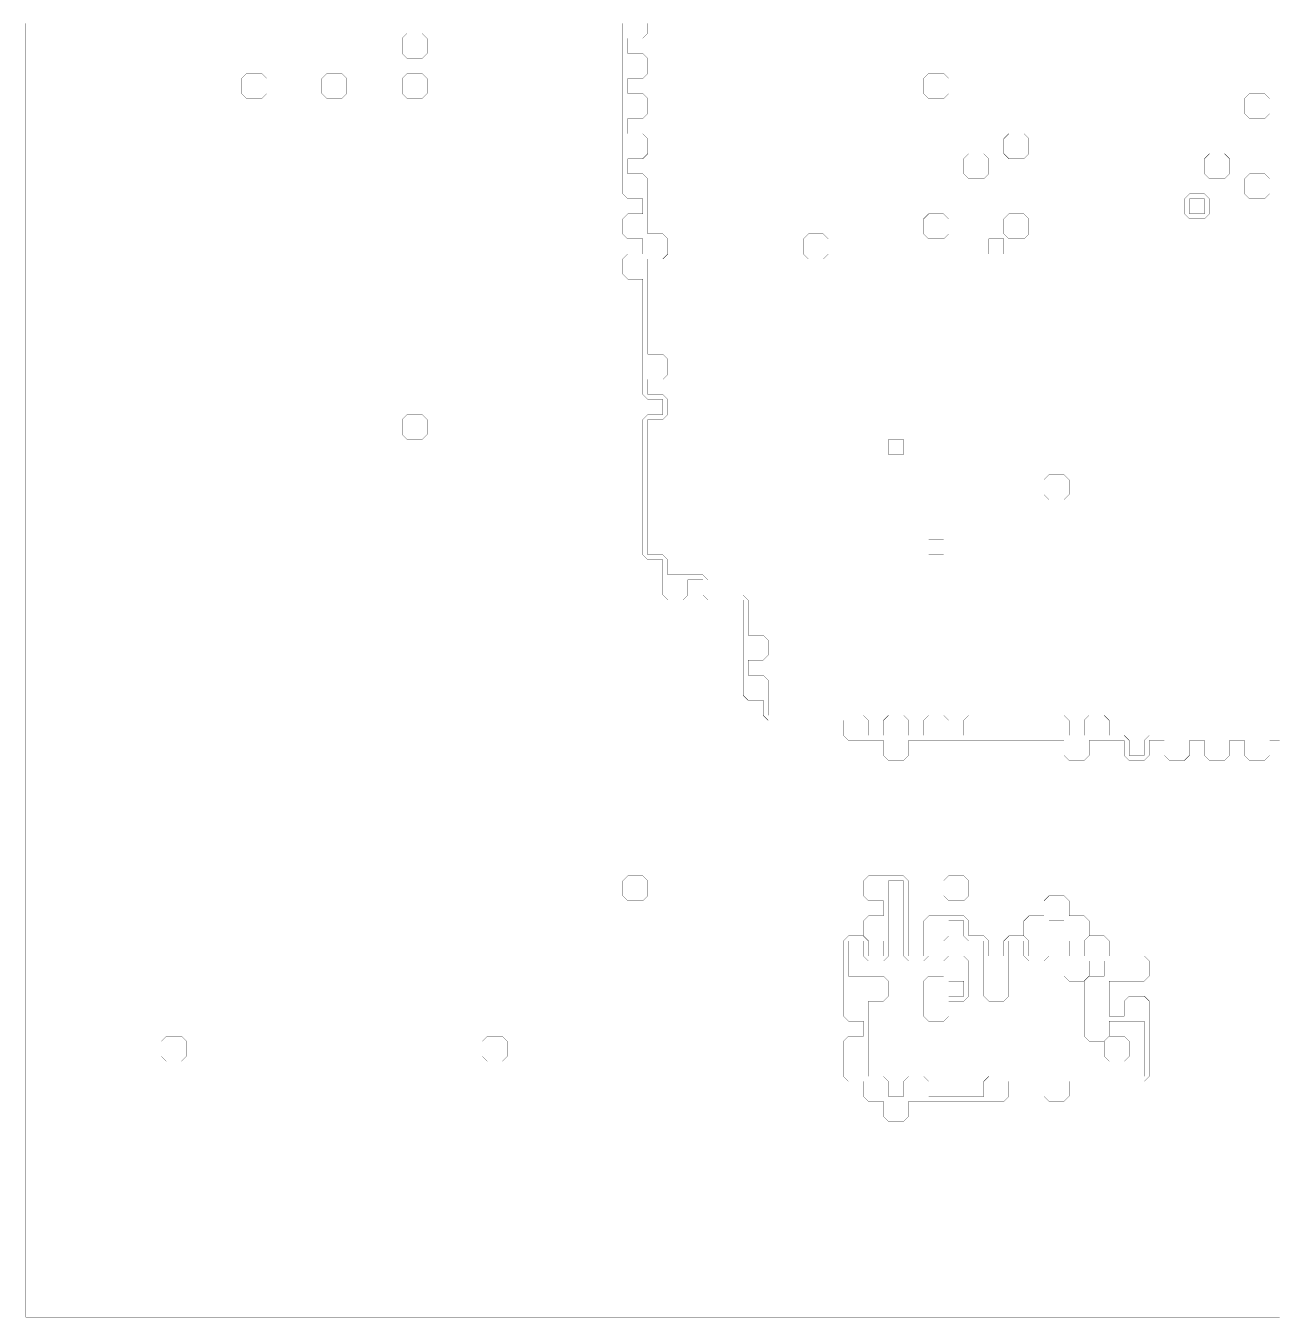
# Model space of a CAD drawing. Header units: metres. Extents: x 0 to 4990, y -4990 to 0.
# Drawn here: x 0 to 2437, y -4990 to -2476 of the extents above; entities that cross this region are included whole.
import ezdxf

# ---------------------------------------------------------------- set-up
doc = ezdxf.new("R2010")
doc.units = ezdxf.units.M
doc.layers.add('conductor', color=1, linetype='Continuous')
doc.layers.add('substrate', color=5, linetype='Continuous')

msp = doc.modelspace()

# ---------------------------------------------------------------- linework, layer by layer
at = {"layer": 'conductor', "const_width": 0.5}
msp.add_lwpolyline([(1210.9375, -2470.703125), (1210.9375, -2480.46875), (1210.9375, -2490.234375), (1201.171875, -2500), (1191.40625, -2500), (1181.640625, -2500), (1171.875, -2500), (1171.875, -2509.765625), (1171.875, -2519.53125), (1171.875, -2529.296875), (1181.640625, -2529.296875), (1191.40625, -2529.296875), (1201.171875, -2529.296875), (1210.9375, -2539.0625), (1210.9375, -2548.828125), (1210.9375, -2558.59375), (1210.9375, -2568.359375), (1201.171875, -2578.125), (1191.40625, -2578.125), (1181.640625, -2578.125), (1171.875, -2578.125), (1171.875, -2587.890625), (1171.875, -2597.65625), (1171.875, -2607.421875), (1181.640625, -2607.421875), (1191.40625, -2607.421875), (1201.171875, -2607.421875), (1210.9375, -2617.1875), (1210.9375, -2626.953125), (1210.9375, -2636.71875), (1210.9375, -2646.484375), (1201.171875, -2656.25), (1191.40625, -2656.25), (1181.640625, -2656.25), (1171.875, -2656.25), (1171.875, -2666.015625), (1171.875, -2675.78125), (1171.875, -2685.546875), (1181.640625, -2685.546875), (1191.40625, -2685.546875), (1201.171875, -2685.546875), (1210.9375, -2695.3125), (1210.9375, -2705.078125), (1210.9375, -2714.84375), (1210.9375, -2724.609375), (1201.171875, -2734.375), (1191.40625, -2734.375), (1181.640625, -2734.375), (1171.875, -2734.375), (1171.875, -2744.140625), (1171.875, -2753.90625), (1171.875, -2763.671875), (1181.640625, -2763.671875), (1191.40625, -2763.671875), (1201.171875, -2763.671875), (1210.9375, -2773.4375), (1210.9375, -2783.203125), (1210.9375, -2792.96875), (1210.9375, -2802.734375), (1210.9375, -2812.5), (1210.9375, -2822.265625), (1210.9375, -2832.03125), (1210.9375, -2841.796875), (1210.9375, -2851.5625), (1210.9375, -2861.328125), (1210.9375, -2871.09375), (1210.9375, -2880.859375), (1220.703125, -2880.859375), (1230.46875, -2880.859375), (1240.234375, -2880.859375), (1250, -2890.625), (1250, -2900.390625), (1250, -2910.15625), (1250, -2919.921875), (1240.234375, -2929.6875), (1230.46875, -2929.6875), (1220.703125, -2929.6875), (1210.9375, -2929.6875), (1210.9375, -2939.453125), (1210.9375, -2949.21875), (1210.9375, -2958.984375), (1210.9375, -2968.75), (1210.9375, -2978.515625), (1210.9375, -2988.28125), (1210.9375, -2998.046875), (1210.9375, -3007.8125), (1210.9375, -3017.578125), (1210.9375, -3027.34375), (1210.9375, -3037.109375), (1210.9375, -3046.875), (1210.9375, -3056.640625), (1210.9375, -3066.40625), (1210.9375, -3076.171875), (1210.9375, -3085.9375), (1210.9375, -3095.703125), (1210.9375, -3105.46875), (1210.9375, -3115.234375), (1220.703125, -3115.234375), (1230.46875, -3115.234375), (1240.234375, -3115.234375), (1250, -3125), (1250, -3134.765625), (1250, -3144.53125), (1250, -3154.296875), (1240.234375, -3164.0625), (1230.46875, -3164.0625), (1220.703125, -3164.0625), (1210.9375, -3164.0625), (1210.9375, -3173.828125), (1210.9375, -3183.59375), (1210.9375, -3193.359375), (1220.703125, -3193.359375), (1230.46875, -3193.359375), (1240.234375, -3193.359375), (1250, -3203.125), (1250, -3212.890625), (1250, -3222.65625), (1250, -3232.421875), (1240.234375, -3242.1875), (1230.46875, -3242.1875), (1220.703125, -3242.1875), (1210.9375, -3242.1875), (1210.9375, -3251.953125), (1210.9375, -3261.71875), (1210.9375, -3271.484375), (1210.9375, -3281.25), (1210.9375, -3291.015625), (1210.9375, -3300.78125), (1210.9375, -3310.546875), (1210.9375, -3320.3125), (1210.9375, -3330.078125), (1210.9375, -3339.84375), (1210.9375, -3349.609375), (1210.9375, -3359.375), (1210.9375, -3369.140625), (1210.9375, -3378.90625), (1210.9375, -3388.671875), (1210.9375, -3398.4375), (1210.9375, -3408.203125), (1210.9375, -3417.96875), (1210.9375, -3427.734375), (1210.9375, -3437.5), (1210.9375, -3447.265625), (1210.9375, -3457.03125), (1210.9375, -3466.796875), (1210.9375, -3476.5625), (1210.9375, -3486.328125), (1210.9375, -3496.09375), (1210.9375, -3505.859375), (1220.703125, -3505.859375), (1230.46875, -3505.859375), (1240.234375, -3505.859375), (1250, -3515.625), (1250, -3525.390625), (1250, -3535.15625), (1250, -3544.921875), (1259.765625, -3544.921875), (1269.53125, -3544.921875), (1279.296875, -3544.921875), (1289.0625, -3544.921875), (1298.828125, -3544.921875), (1308.59375, -3544.921875), (1318.359375, -3544.921875), (1328.125, -3554.6875), (1328.125, -3564.453125), (1328.125, -3574.21875), (1328.125, -3583.984375), (1337.890625, -3583.984375), (1347.65625, -3583.984375), (1357.421875, -3583.984375), (1367.1875, -3583.984375), (1376.953125, -3583.984375), (1386.71875, -3583.984375), (1396.484375, -3583.984375), (1406.25, -3593.75), (1406.25, -3603.515625), (1406.25, -3613.28125), (1406.25, -3623.046875), (1406.25, -3632.8125), (1406.25, -3642.578125), (1406.25, -3652.34375), (1406.25, -3662.109375), (1416.015625, -3662.109375), (1425.78125, -3662.109375), (1435.546875, -3662.109375), (1445.3125, -3671.875), (1445.3125, -3681.640625), (1445.3125, -3691.40625), (1445.3125, -3701.171875), (1435.546875, -3710.9375), (1425.78125, -3710.9375), (1416.015625, -3710.9375), (1406.25, -3710.9375), (1406.25, -3720.703125), (1406.25, -3730.46875), (1406.25, -3740.234375), (1416.015625, -3740.234375), (1425.78125, -3740.234375), (1435.546875, -3740.234375), (1445.3125, -3750), (1445.3125, -3759.765625), (1445.3125, -3769.53125), (1445.3125, -3779.296875), (1445.3125, -3789.0625), (1445.3125, -3798.828125), (1445.3125, -3808.59375), (1445.3125, -3818.359375), (1455.078125, -3818.359375), (1464.84375, -3818.359375), (1474.609375, -3818.359375), (1484.375, -3818.359375), (1494.140625, -3818.359375), (1503.90625, -3818.359375), (1513.671875, -3818.359375), (1523.4375, -3818.359375), (1533.203125, -3818.359375), (1542.96875, -3818.359375), (1552.734375, -3818.359375), (1562.5, -3818.359375), (1572.265625, -3818.359375), (1582.03125, -3818.359375), (1591.796875, -3818.359375), (1601.5625, -3818.359375), (1611.328125, -3818.359375), (1621.09375, -3818.359375), (1630.859375, -3818.359375), (1640.625, -3828.125), (1640.625, -3837.890625), (1640.625, -3847.65625), (1640.625, -3857.421875), (1650.390625, -3857.421875), (1660.15625, -3857.421875), (1669.921875, -3857.421875), (1669.921875, -3847.65625), (1669.921875, -3837.890625), (1669.921875, -3828.125), (1679.6875, -3818.359375), (1689.453125, -3818.359375), (1699.21875, -3818.359375), (1708.984375, -3818.359375), (1718.75, -3828.125), (1718.75, -3837.890625), (1718.75, -3847.65625), (1718.75, -3857.421875), (1728.515625, -3857.421875), (1738.28125, -3857.421875), (1748.046875, -3857.421875), (1748.046875, -3847.65625), (1748.046875, -3837.890625), (1748.046875, -3828.125), (1757.8125, -3818.359375), (1767.578125, -3818.359375), (1777.34375, -3818.359375), (1787.109375, -3818.359375), (1796.875, -3828.125), (1796.875, -3837.890625), (1796.875, -3847.65625), (1796.875, -3857.421875), (1806.640625, -3857.421875), (1816.40625, -3857.421875), (1826.171875, -3857.421875), (1826.171875, -3847.65625), (1826.171875, -3837.890625), (1826.171875, -3828.125), (1835.9375, -3818.359375), (1845.703125, -3818.359375), (1855.46875, -3818.359375), (1865.234375, -3818.359375), (1875, -3818.359375), (1884.765625, -3818.359375), (1894.53125, -3818.359375), (1904.296875, -3818.359375), (1914.0625, -3818.359375), (1923.828125, -3818.359375), (1933.59375, -3818.359375), (1943.359375, -3818.359375), (1953.125, -3818.359375), (1962.890625, -3818.359375), (1972.65625, -3818.359375), (1982.421875, -3818.359375), (1992.1875, -3818.359375), (2001.953125, -3818.359375), (2011.71875, -3818.359375), (2021.484375, -3818.359375), (2031.25, -3828.125), (2031.25, -3837.890625), (2031.25, -3847.65625), (2031.25, -3857.421875), (2041.015625, -3857.421875), (2050.78125, -3857.421875), (2060.546875, -3857.421875), (2060.546875, -3847.65625), (2060.546875, -3837.890625), (2060.546875, -3828.125), (2070.3125, -3818.359375), (2080.078125, -3818.359375), (2089.84375, -3818.359375), (2099.609375, -3818.359375), (2109.375, -3828.125), (2109.375, -3837.890625), (2109.375, -3847.65625), (2109.375, -3857.421875), (2119.140625, -3857.421875), (2128.90625, -3857.421875), (2138.671875, -3857.421875), (2148.4375, -3867.1875), (2148.4375, -3876.953125), (2148.4375, -3886.71875), (2148.4375, -3896.484375), (2158.203125, -3896.484375), (2167.96875, -3896.484375), (2177.734375, -3896.484375), (2177.734375, -3886.71875), (2177.734375, -3876.953125), (2177.734375, -3867.1875), (2187.5, -3857.421875), (2197.265625, -3857.421875), (2207.03125, -3857.421875), (2216.796875, -3857.421875), (2226.5625, -3857.421875), (2236.328125, -3857.421875), (2246.09375, -3857.421875), (2255.859375, -3857.421875), (2265.625, -3857.421875), (2275.390625, -3857.421875), (2285.15625, -3857.421875), (2294.921875, -3857.421875), (2304.6875, -3857.421875), (2314.453125, -3857.421875), (2324.21875, -3857.421875), (2333.984375, -3857.421875), (2343.75, -3857.421875), (2353.515625, -3857.421875), (2363.28125, -3857.421875), (2373.046875, -3857.421875), (2382.8125, -3857.421875), (2392.578125, -3857.421875), (2402.34375, -3857.421875), (2412.109375, -3857.421875), (2421.875, -3857.421875), (2431.640625, -3857.421875), (2441.40625, -3857.421875)], dxfattribs=at)
for points in [[(1748.046875, -2578.125), (1757.8125, -2568.359375), (1767.578125, -2568.359375), (1777.34375, -2568.359375), (1787.109375, -2568.359375), (1796.875, -2578.125), (1796.875, -2587.890625), (1796.875, -2597.65625), (1796.875, -2607.421875), (1787.109375, -2617.1875), (1777.34375, -2617.1875), (1767.578125, -2617.1875), (1757.8125, -2617.1875), (1748.046875, -2607.421875), (1748.046875, -2597.65625), (1748.046875, -2587.890625)], [(2373.046875, -2617.1875), (2382.8125, -2607.421875), (2392.578125, -2607.421875), (2402.34375, -2607.421875), (2412.109375, -2607.421875), (2421.875, -2617.1875), (2421.875, -2626.953125), (2421.875, -2636.71875), (2421.875, -2646.484375), (2412.109375, -2656.25), (2402.34375, -2656.25), (2392.578125, -2656.25), (2382.8125, -2656.25), (2373.046875, -2646.484375), (2373.046875, -2636.71875), (2373.046875, -2626.953125)], [(1904.296875, -2695.3125), (1914.0625, -2685.546875), (1923.828125, -2685.546875), (1933.59375, -2685.546875), (1943.359375, -2685.546875), (1953.125, -2695.3125), (1953.125, -2705.078125), (1953.125, -2714.84375), (1953.125, -2724.609375), (1943.359375, -2734.375), (1933.59375, -2734.375), (1923.828125, -2734.375), (1914.0625, -2734.375), (1904.296875, -2724.609375), (1904.296875, -2714.84375), (1904.296875, -2705.078125)], [(1826.171875, -2734.375), (1835.9375, -2724.609375), (1845.703125, -2724.609375), (1855.46875, -2724.609375), (1865.234375, -2724.609375), (1875, -2734.375), (1875, -2744.140625), (1875, -2753.90625), (1875, -2763.671875), (1865.234375, -2773.4375), (1855.46875, -2773.4375), (1845.703125, -2773.4375), (1835.9375, -2773.4375), (1826.171875, -2763.671875), (1826.171875, -2753.90625), (1826.171875, -2744.140625)], [(2294.921875, -2734.375), (2304.6875, -2724.609375), (2314.453125, -2724.609375), (2324.21875, -2724.609375), (2333.984375, -2724.609375), (2343.75, -2734.375), (2343.75, -2744.140625), (2343.75, -2753.90625), (2343.75, -2763.671875), (2333.984375, -2773.4375), (2324.21875, -2773.4375), (2314.453125, -2773.4375), (2304.6875, -2773.4375), (2294.921875, -2763.671875), (2294.921875, -2753.90625), (2294.921875, -2744.140625)], [(2373.046875, -2773.4375), (2382.8125, -2763.671875), (2392.578125, -2763.671875), (2402.34375, -2763.671875), (2412.109375, -2763.671875), (2421.875, -2773.4375), (2421.875, -2783.203125), (2421.875, -2792.96875), (2421.875, -2802.734375), (2412.109375, -2812.5), (2402.34375, -2812.5), (2392.578125, -2812.5), (2382.8125, -2812.5), (2373.046875, -2802.734375), (2373.046875, -2792.96875), (2373.046875, -2783.203125)], [(2255.859375, -2812.5), (2265.625, -2802.734375), (2275.390625, -2802.734375), (2285.15625, -2802.734375), (2294.921875, -2802.734375), (2304.6875, -2812.5), (2304.6875, -2822.265625), (2304.6875, -2832.03125), (2304.6875, -2841.796875), (2294.921875, -2851.5625), (2285.15625, -2851.5625), (2275.390625, -2851.5625), (2265.625, -2851.5625), (2255.859375, -2841.796875), (2255.859375, -2832.03125), (2255.859375, -2822.265625)], [(1748.046875, -2851.5625), (1757.8125, -2841.796875), (1767.578125, -2841.796875), (1777.34375, -2841.796875), (1787.109375, -2841.796875), (1796.875, -2851.5625), (1796.875, -2861.328125), (1796.875, -2871.09375), (1796.875, -2880.859375), (1787.109375, -2890.625), (1777.34375, -2890.625), (1767.578125, -2890.625), (1757.8125, -2890.625), (1748.046875, -2880.859375), (1748.046875, -2871.09375), (1748.046875, -2861.328125)], [(1904.296875, -2851.5625), (1914.0625, -2841.796875), (1923.828125, -2841.796875), (1933.59375, -2841.796875), (1943.359375, -2841.796875), (1953.125, -2851.5625), (1953.125, -2861.328125), (1953.125, -2871.09375), (1953.125, -2880.859375), (1943.359375, -2890.625), (1933.59375, -2890.625), (1923.828125, -2890.625), (1914.0625, -2890.625), (1904.296875, -2880.859375), (1904.296875, -2871.09375), (1904.296875, -2861.328125)], [(1513.671875, -2890.625), (1523.4375, -2880.859375), (1533.203125, -2880.859375), (1542.96875, -2880.859375), (1552.734375, -2880.859375), (1562.5, -2890.625), (1562.5, -2900.390625), (1562.5, -2910.15625), (1562.5, -2919.921875), (1552.734375, -2929.6875), (1542.96875, -2929.6875), (1533.203125, -2929.6875), (1523.4375, -2929.6875), (1513.671875, -2919.921875), (1513.671875, -2910.15625), (1513.671875, -2900.390625)], [(1982.421875, -3359.375), (1992.1875, -3349.609375), (2001.953125, -3349.609375), (2011.71875, -3349.609375), (2021.484375, -3349.609375), (2031.25, -3359.375), (2031.25, -3369.140625), (2031.25, -3378.90625), (2031.25, -3388.671875), (2021.484375, -3398.4375), (2011.71875, -3398.4375), (2001.953125, -3398.4375), (1992.1875, -3398.4375), (1982.421875, -3388.671875), (1982.421875, -3378.90625), (1982.421875, -3369.140625)], [(1679.6875, -4140.625), (1679.6875, -4150.390625), (1679.6875, -4160.15625), (1679.6875, -4169.921875), (1679.6875, -4179.6875), (1679.6875, -4189.453125), (1679.6875, -4199.21875), (1679.6875, -4208.984375), (1679.6875, -4218.75), (1679.6875, -4228.515625), (1679.6875, -4238.28125), (1679.6875, -4248.046875), (1679.6875, -4257.8125), (1679.6875, -4267.578125), (1679.6875, -4277.34375), (1679.6875, -4287.109375), (1669.921875, -4296.875), (1660.15625, -4296.875), (1650.390625, -4296.875), (1640.625, -4296.875), (1630.859375, -4287.109375), (1630.859375, -4277.34375), (1630.859375, -4267.578125), (1630.859375, -4257.8125), (1621.09375, -4257.8125), (1611.328125, -4257.8125), (1601.5625, -4257.8125), (1601.5625, -4267.578125), (1601.5625, -4277.34375), (1601.5625, -4287.109375), (1601.5625, -4296.875), (1601.5625, -4306.640625), (1601.5625, -4316.40625), (1601.5625, -4326.171875), (1611.328125, -4326.171875), (1621.09375, -4326.171875), (1630.859375, -4326.171875), (1640.625, -4326.171875), (1650.390625, -4326.171875), (1660.15625, -4326.171875), (1669.921875, -4326.171875), (1679.6875, -4335.9375), (1679.6875, -4345.703125), (1679.6875, -4355.46875), (1679.6875, -4365.234375), (1669.921875, -4375), (1660.15625, -4375), (1650.390625, -4375), (1640.625, -4375), (1640.625, -4384.765625), (1640.625, -4394.53125), (1640.625, -4404.296875), (1640.625, -4414.0625), (1640.625, -4423.828125), (1640.625, -4433.59375), (1640.625, -4443.359375), (1640.625, -4453.125), (1640.625, -4462.890625), (1640.625, -4472.65625), (1640.625, -4482.421875), (1640.625, -4492.1875), (1640.625, -4501.953125), (1640.625, -4511.71875), (1640.625, -4521.484375), (1650.390625, -4521.484375), (1660.15625, -4521.484375), (1669.921875, -4521.484375), (1679.6875, -4531.25), (1679.6875, -4541.015625), (1679.6875, -4550.78125), (1679.6875, -4560.546875), (1689.453125, -4560.546875), (1699.21875, -4560.546875), (1708.984375, -4560.546875), (1708.984375, -4550.78125), (1708.984375, -4541.015625), (1708.984375, -4531.25), (1718.75, -4521.484375), (1728.515625, -4521.484375), (1738.28125, -4521.484375), (1748.046875, -4521.484375), (1757.8125, -4531.25), (1757.8125, -4541.015625), (1757.8125, -4550.78125), (1757.8125, -4560.546875), (1767.578125, -4560.546875), (1777.34375, -4560.546875), (1787.109375, -4560.546875), (1796.875, -4560.546875), (1806.640625, -4560.546875), (1816.40625, -4560.546875), (1826.171875, -4560.546875), (1835.9375, -4560.546875), (1845.703125, -4560.546875), (1855.46875, -4560.546875), (1865.234375, -4560.546875), (1865.234375, -4550.78125), (1865.234375, -4541.015625), (1865.234375, -4531.25), (1875, -4521.484375), (1884.765625, -4521.484375), (1894.53125, -4521.484375), (1904.296875, -4521.484375), (1914.0625, -4521.484375), (1923.828125, -4521.484375), (1933.59375, -4521.484375), (1943.359375, -4521.484375), (1953.125, -4521.484375), (1962.890625, -4521.484375), (1972.65625, -4521.484375), (1982.421875, -4521.484375), (1992.1875, -4521.484375), (2001.953125, -4521.484375), (2011.71875, -4521.484375), (2021.484375, -4521.484375), (2031.25, -4521.484375), (2041.015625, -4521.484375), (2050.78125, -4521.484375), (2060.546875, -4521.484375), (2070.3125, -4521.484375), (2080.078125, -4521.484375), (2089.84375, -4521.484375), (2099.609375, -4521.484375), (2109.375, -4521.484375), (2119.140625, -4521.484375), (2128.90625, -4521.484375), (2138.671875, -4521.484375), (2148.4375, -4521.484375), (2158.203125, -4521.484375), (2167.96875, -4521.484375), (2177.734375, -4521.484375), (2177.734375, -4511.71875), (2177.734375, -4501.953125), (2177.734375, -4492.1875), (2177.734375, -4482.421875), (2177.734375, -4472.65625), (2177.734375, -4462.890625), (2177.734375, -4453.125), (2177.734375, -4443.359375), (2177.734375, -4433.59375), (2177.734375, -4423.828125), (2177.734375, -4414.0625), (2167.96875, -4414.0625), (2158.203125, -4414.0625), (2148.4375, -4414.0625), (2138.671875, -4414.0625), (2128.90625, -4414.0625), (2119.140625, -4414.0625), (2109.375, -4414.0625), (2109.375, -4423.828125), (2109.375, -4433.59375), (2109.375, -4443.359375), (2099.609375, -4453.125), (2089.84375, -4453.125), (2080.078125, -4453.125), (2070.3125, -4453.125), (2060.546875, -4443.359375), (2060.546875, -4433.59375), (2060.546875, -4423.828125), (2060.546875, -4414.0625), (2060.546875, -4404.296875), (2060.546875, -4394.53125), (2060.546875, -4384.765625), (2060.546875, -4375), (2060.546875, -4365.234375), (2060.546875, -4355.46875), (2060.546875, -4345.703125), (2060.546875, -4335.9375), (2070.3125, -4326.171875), (2080.078125, -4326.171875), (2089.84375, -4326.171875), (2099.609375, -4326.171875), (2099.609375, -4316.40625), (2099.609375, -4306.640625), (2099.609375, -4296.875), (2089.84375, -4296.875), (2080.078125, -4296.875), (2070.3125, -4296.875), (2070.3125, -4306.640625), (2070.3125, -4316.40625), (2070.3125, -4326.171875), (2060.546875, -4335.9375), (2050.78125, -4335.9375), (2041.015625, -4335.9375), (2031.25, -4335.9375), (2021.484375, -4326.171875), (2021.484375, -4316.40625), (2021.484375, -4306.640625), (2021.484375, -4296.875), (2021.484375, -4287.109375), (2021.484375, -4277.34375), (2021.484375, -4267.578125), (2021.484375, -4257.8125), (2021.484375, -4248.046875), (2021.484375, -4238.28125), (2021.484375, -4228.515625), (2021.484375, -4218.75), (2011.71875, -4218.75), (2001.953125, -4218.75), (1992.1875, -4218.75), (1992.1875, -4228.515625), (1992.1875, -4238.28125), (1992.1875, -4248.046875), (1992.1875, -4257.8125), (1992.1875, -4267.578125), (1992.1875, -4277.34375), (1992.1875, -4287.109375), (1982.421875, -4296.875), (1972.65625, -4296.875), (1962.890625, -4296.875), (1953.125, -4296.875), (1943.359375, -4287.109375), (1943.359375, -4277.34375), (1943.359375, -4267.578125), (1943.359375, -4257.8125), (1933.59375, -4257.8125), (1923.828125, -4257.8125), (1914.0625, -4257.8125), (1914.0625, -4267.578125), (1914.0625, -4277.34375), (1914.0625, -4287.109375), (1914.0625, -4296.875), (1914.0625, -4306.640625), (1914.0625, -4316.40625), (1914.0625, -4326.171875), (1914.0625, -4335.9375), (1914.0625, -4345.703125), (1914.0625, -4355.46875), (1914.0625, -4365.234375), (1904.296875, -4375), (1894.53125, -4375), (1884.765625, -4375), (1875, -4375), (1865.234375, -4365.234375), (1865.234375, -4355.46875), (1865.234375, -4345.703125), (1865.234375, -4335.9375), (1865.234375, -4326.171875), (1865.234375, -4316.40625), (1865.234375, -4306.640625), (1865.234375, -4296.875), (1865.234375, -4287.109375), (1865.234375, -4277.34375), (1865.234375, -4267.578125), (1865.234375, -4257.8125), (1855.46875, -4257.8125), (1845.703125, -4257.8125), (1835.9375, -4257.8125), (1826.171875, -4248.046875), (1826.171875, -4238.28125), (1826.171875, -4228.515625), (1826.171875, -4218.75), (1816.40625, -4218.75), (1806.640625, -4218.75), (1796.875, -4218.75), (1796.875, -4228.515625), (1796.875, -4238.28125), (1796.875, -4248.046875), (1787.109375, -4257.8125), (1777.34375, -4257.8125), (1767.578125, -4257.8125), (1757.8125, -4257.8125), (1757.8125, -4267.578125), (1757.8125, -4277.34375), (1757.8125, -4287.109375), (1748.046875, -4296.875), (1738.28125, -4296.875), (1728.515625, -4296.875), (1718.75, -4296.875), (1708.984375, -4287.109375), (1708.984375, -4277.34375), (1708.984375, -4267.578125), (1708.984375, -4257.8125), (1708.984375, -4248.046875), (1708.984375, -4238.28125), (1708.984375, -4228.515625), (1708.984375, -4218.75), (1708.984375, -4208.984375), (1708.984375, -4199.21875), (1708.984375, -4189.453125), (1708.984375, -4179.6875), (1708.984375, -4169.921875), (1708.984375, -4160.15625), (1708.984375, -4150.390625), (1708.984375, -4140.625), (1699.21875, -4140.625), (1689.453125, -4140.625)], [(1787.109375, -4296.875), (1796.875, -4287.109375), (1806.640625, -4287.109375), (1816.40625, -4287.109375), (1826.171875, -4287.109375), (1835.9375, -4296.875), (1835.9375, -4306.640625), (1835.9375, -4316.40625), (1835.9375, -4326.171875), (1835.9375, -4335.9375), (1835.9375, -4345.703125), (1835.9375, -4355.46875), (1835.9375, -4365.234375), (1826.171875, -4375), (1816.40625, -4375), (1806.640625, -4375), (1796.875, -4375), (1796.875, -4384.765625), (1796.875, -4394.53125), (1796.875, -4404.296875), (1787.109375, -4414.0625), (1777.34375, -4414.0625), (1767.578125, -4414.0625), (1757.8125, -4414.0625), (1748.046875, -4404.296875), (1748.046875, -4394.53125), (1748.046875, -4384.765625), (1748.046875, -4375), (1748.046875, -4365.234375), (1748.046875, -4355.46875), (1748.046875, -4345.703125), (1748.046875, -4335.9375), (1757.8125, -4326.171875), (1767.578125, -4326.171875), (1777.34375, -4326.171875), (1787.109375, -4326.171875), (1787.109375, -4316.40625), (1787.109375, -4306.640625)], [(2099.609375, -4453.125), (2109.375, -4443.359375), (2119.140625, -4443.359375), (2128.90625, -4443.359375), (2138.671875, -4443.359375), (2148.4375, -4453.125), (2148.4375, -4462.890625), (2148.4375, -4472.65625), (2148.4375, -4482.421875), (2138.671875, -4492.1875), (2128.90625, -4492.1875), (2119.140625, -4492.1875), (2109.375, -4492.1875), (2099.609375, -4482.421875), (2099.609375, -4472.65625), (2099.609375, -4462.890625)]]:
    msp.add_lwpolyline(points, close=True, dxfattribs=at)
at = {"layer": 'substrate', "const_width": 0.5}
for points in [[(0, -2470.703125), (0, -2480.46875), (0, -2490.234375), (0, -2500), (0, -2509.765625), (0, -2519.53125), (0, -2529.296875), (0, -2539.0625), (0, -2548.828125), (0, -2558.59375), (0, -2568.359375), (0, -2578.125), (0, -2587.890625), (0, -2597.65625), (0, -2607.421875), (0, -2617.1875), (0, -2626.953125), (0, -2636.71875), (0, -2646.484375), (0, -2656.25), (0, -2666.015625), (0, -2675.78125), (0, -2685.546875), (0, -2695.3125), (0, -2705.078125), (0, -2714.84375), (0, -2724.609375), (0, -2734.375), (0, -2744.140625), (0, -2753.90625), (0, -2763.671875), (0, -2773.4375), (0, -2783.203125), (0, -2792.96875), (0, -2802.734375), (0, -2812.5), (0, -2822.265625), (0, -2832.03125), (0, -2841.796875), (0, -2851.5625), (0, -2861.328125), (0, -2871.09375), (0, -2880.859375), (0, -2890.625), (0, -2900.390625), (0, -2910.15625), (0, -2919.921875), (0, -2929.6875), (0, -2939.453125), (0, -2949.21875), (0, -2958.984375), (0, -2968.75), (0, -2978.515625), (0, -2988.28125), (0, -2998.046875), (0, -3007.8125), (0, -3017.578125), (0, -3027.34375), (0, -3037.109375), (0, -3046.875), (0, -3056.640625), (0, -3066.40625), (0, -3076.171875), (0, -3085.9375), (0, -3095.703125), (0, -3105.46875), (0, -3115.234375), (0, -3125), (0, -3134.765625), (0, -3144.53125), (0, -3154.296875), (0, -3164.0625), (0, -3173.828125), (0, -3183.59375), (0, -3193.359375), (0, -3203.125), (0, -3212.890625), (0, -3222.65625), (0, -3232.421875), (0, -3242.1875), (0, -3251.953125), (0, -3261.71875), (0, -3271.484375), (0, -3281.25), (0, -3291.015625), (0, -3300.78125), (0, -3310.546875), (0, -3320.3125), (0, -3330.078125), (0, -3339.84375), (0, -3349.609375), (0, -3359.375), (0, -3369.140625), (0, -3378.90625), (0, -3388.671875), (0, -3398.4375), (0, -3408.203125), (0, -3417.96875), (0, -3427.734375), (0, -3437.5), (0, -3447.265625), (0, -3457.03125), (0, -3466.796875), (0, -3476.5625), (0, -3486.328125), (0, -3496.09375), (0, -3505.859375), (0, -3515.625), (0, -3525.390625), (0, -3535.15625), (0, -3544.921875), (0, -3554.6875), (0, -3564.453125), (0, -3574.21875), (0, -3583.984375), (0, -3593.75), (0, -3603.515625), (0, -3613.28125), (0, -3623.046875), (0, -3632.8125), (0, -3642.578125), (0, -3652.34375), (0, -3662.109375), (0, -3671.875), (0, -3681.640625), (0, -3691.40625), (0, -3701.171875), (0, -3710.9375), (0, -3720.703125), (0, -3730.46875), (0, -3740.234375), (0, -3750), (0, -3759.765625), (0, -3769.53125), (0, -3779.296875), (0, -3789.0625), (0, -3798.828125), (0, -3808.59375), (0, -3818.359375), (0, -3828.125), (0, -3837.890625), (0, -3847.65625), (0, -3857.421875), (0, -3867.1875), (0, -3876.953125), (0, -3886.71875), (0, -3896.484375), (0, -3906.25), (0, -3916.015625), (0, -3925.78125), (0, -3935.546875), (0, -3945.3125), (0, -3955.078125), (0, -3964.84375), (0, -3974.609375), (0, -3984.375), (0, -3994.140625), (0, -4003.90625), (0, -4013.671875), (0, -4023.4375), (0, -4033.203125), (0, -4042.96875), (0, -4052.734375), (0, -4062.5), (0, -4072.265625), (0, -4082.03125), (0, -4091.796875), (0, -4101.5625), (0, -4111.328125), (0, -4121.09375), (0, -4130.859375), (0, -4140.625), (0, -4150.390625), (0, -4160.15625), (0, -4169.921875), (0, -4179.6875), (0, -4189.453125), (0, -4199.21875), (0, -4208.984375), (0, -4218.75), (0, -4228.515625), (0, -4238.28125), (0, -4248.046875), (0, -4257.8125), (0, -4267.578125), (0, -4277.34375), (0, -4287.109375), (0, -4296.875), (0, -4306.640625), (0, -4316.40625), (0, -4326.171875), (0, -4335.9375), (0, -4345.703125), (0, -4355.46875), (0, -4365.234375), (0, -4375), (0, -4384.765625), (0, -4394.53125), (0, -4404.296875), (0, -4414.0625), (0, -4423.828125), (0, -4433.59375), (0, -4443.359375), (0, -4453.125), (0, -4462.890625), (0, -4472.65625), (0, -4482.421875), (0, -4492.1875), (0, -4501.953125), (0, -4511.71875), (0, -4521.484375), (0, -4531.25), (0, -4541.015625), (0, -4550.78125), (0, -4560.546875), (0, -4570.3125), (0, -4580.078125), (0, -4589.84375), (0, -4599.609375), (0, -4609.375), (0, -4619.140625), (0, -4628.90625), (0, -4638.671875), (0, -4648.4375), (0, -4658.203125), (0, -4667.96875), (0, -4677.734375), (0, -4687.5), (0, -4697.265625), (0, -4707.03125), (0, -4716.796875), (0, -4726.5625), (0, -4736.328125), (0, -4746.09375), (0, -4755.859375), (0, -4765.625), (0, -4775.390625), (0, -4785.15625), (0, -4794.921875), (0, -4804.6875), (0, -4814.453125), (0, -4824.21875), (0, -4833.984375), (0, -4843.75), (0, -4853.515625), (0, -4863.28125), (0, -4873.046875), (0, -4882.8125), (0, -4892.578125), (0, -4902.34375), (0, -4912.109375), (0, -4921.875), (0, -4931.640625), (0, -4941.40625), (0, -4951.171875), (0, -4960.9375), (0, -4970.703125), (0, -4980.46875), (0, -4990.234375), (9.765625, -4990.234375), (19.53125, -4990.234375), (29.296875, -4990.234375), (39.0625, -4990.234375), (48.828125, -4990.234375), (58.59375, -4990.234375), (68.359375, -4990.234375), (78.125, -4990.234375), (87.890625, -4990.234375), (97.65625, -4990.234375), (107.421875, -4990.234375), (117.1875, -4990.234375), (126.953125, -4990.234375), (136.71875, -4990.234375), (146.484375, -4990.234375), (156.25, -4990.234375), (166.015625, -4990.234375), (175.78125, -4990.234375), (185.546875, -4990.234375), (195.3125, -4990.234375), (205.078125, -4990.234375), (214.84375, -4990.234375), (224.609375, -4990.234375), (234.375, -4990.234375), (244.140625, -4990.234375), (253.90625, -4990.234375), (263.671875, -4990.234375), (273.4375, -4990.234375), (283.203125, -4990.234375), (292.96875, -4990.234375), (302.734375, -4990.234375), (312.5, -4990.234375), (322.265625, -4990.234375), (332.03125, -4990.234375), (341.796875, -4990.234375), (351.5625, -4990.234375), (361.328125, -4990.234375), (371.09375, -4990.234375), (380.859375, -4990.234375), (390.625, -4990.234375), (400.390625, -4990.234375), (410.15625, -4990.234375), (419.921875, -4990.234375), (429.6875, -4990.234375), (439.453125, -4990.234375), (449.21875, -4990.234375), (458.984375, -4990.234375), (468.75, -4990.234375), (478.515625, -4990.234375), (488.28125, -4990.234375), (498.046875, -4990.234375), (507.8125, -4990.234375), (517.578125, -4990.234375), (527.34375, -4990.234375), (537.109375, -4990.234375), (546.875, -4990.234375), (556.640625, -4990.234375), (566.40625, -4990.234375), (576.171875, -4990.234375), (585.9375, -4990.234375), (595.703125, -4990.234375), (605.46875, -4990.234375), (615.234375, -4990.234375), (625, -4990.234375), (634.765625, -4990.234375), (644.53125, -4990.234375), (654.296875, -4990.234375), (664.0625, -4990.234375), (673.828125, -4990.234375), (683.59375, -4990.234375), (693.359375, -4990.234375), (703.125, -4990.234375), (712.890625, -4990.234375), (722.65625, -4990.234375), (732.421875, -4990.234375), (742.1875, -4990.234375), (751.953125, -4990.234375), (761.71875, -4990.234375), (771.484375, -4990.234375), (781.25, -4990.234375), (791.015625, -4990.234375), (800.78125, -4990.234375), (810.546875, -4990.234375), (820.3125, -4990.234375), (830.078125, -4990.234375), (839.84375, -4990.234375), (849.609375, -4990.234375), (859.375, -4990.234375), (869.140625, -4990.234375), (878.90625, -4990.234375), (888.671875, -4990.234375), (898.4375, -4990.234375), (908.203125, -4990.234375), (917.96875, -4990.234375), (927.734375, -4990.234375), (937.5, -4990.234375), (947.265625, -4990.234375), (957.03125, -4990.234375), (966.796875, -4990.234375), (976.5625, -4990.234375), (986.328125, -4990.234375), (996.09375, -4990.234375), (1005.859375, -4990.234375), (1015.625, -4990.234375), (1025.390625, -4990.234375), (1035.15625, -4990.234375), (1044.921875, -4990.234375), (1054.6875, -4990.234375), (1064.453125, -4990.234375), (1074.21875, -4990.234375), (1083.984375, -4990.234375), (1093.75, -4990.234375), (1103.515625, -4990.234375), (1113.28125, -4990.234375), (1123.046875, -4990.234375), (1132.8125, -4990.234375), (1142.578125, -4990.234375), (1152.34375, -4990.234375), (1162.109375, -4990.234375), (1171.875, -4990.234375), (1181.640625, -4990.234375), (1191.40625, -4990.234375), (1201.171875, -4990.234375), (1210.9375, -4990.234375), (1220.703125, -4990.234375), (1230.46875, -4990.234375), (1240.234375, -4990.234375), (1250, -4990.234375), (1259.765625, -4990.234375), (1269.53125, -4990.234375), (1279.296875, -4990.234375), (1289.0625, -4990.234375), (1298.828125, -4990.234375), (1308.59375, -4990.234375), (1318.359375, -4990.234375), (1328.125, -4990.234375), (1337.890625, -4990.234375), (1347.65625, -4990.234375), (1357.421875, -4990.234375), (1367.1875, -4990.234375), (1376.953125, -4990.234375), (1386.71875, -4990.234375), (1396.484375, -4990.234375), (1406.25, -4990.234375), (1416.015625, -4990.234375), (1425.78125, -4990.234375), (1435.546875, -4990.234375), (1445.3125, -4990.234375), (1455.078125, -4990.234375), (1464.84375, -4990.234375), (1474.609375, -4990.234375), (1484.375, -4990.234375), (1494.140625, -4990.234375), (1503.90625, -4990.234375), (1513.671875, -4990.234375), (1523.4375, -4990.234375), (1533.203125, -4990.234375), (1542.96875, -4990.234375), (1552.734375, -4990.234375), (1562.5, -4990.234375), (1572.265625, -4990.234375), (1582.03125, -4990.234375), (1591.796875, -4990.234375), (1601.5625, -4990.234375), (1611.328125, -4990.234375), (1621.09375, -4990.234375), (1630.859375, -4990.234375), (1640.625, -4990.234375), (1650.390625, -4990.234375), (1660.15625, -4990.234375), (1669.921875, -4990.234375), (1679.6875, -4990.234375), (1689.453125, -4990.234375), (1699.21875, -4990.234375), (1708.984375, -4990.234375), (1718.75, -4990.234375), (1728.515625, -4990.234375), (1738.28125, -4990.234375), (1748.046875, -4990.234375), (1757.8125, -4990.234375), (1767.578125, -4990.234375), (1777.34375, -4990.234375), (1787.109375, -4990.234375), (1796.875, -4990.234375), (1806.640625, -4990.234375), (1816.40625, -4990.234375), (1826.171875, -4990.234375), (1835.9375, -4990.234375), (1845.703125, -4990.234375), (1855.46875, -4990.234375), (1865.234375, -4990.234375), (1875, -4990.234375), (1884.765625, -4990.234375), (1894.53125, -4990.234375), (1904.296875, -4990.234375), (1914.0625, -4990.234375), (1923.828125, -4990.234375), (1933.59375, -4990.234375), (1943.359375, -4990.234375), (1953.125, -4990.234375), (1962.890625, -4990.234375), (1972.65625, -4990.234375), (1982.421875, -4990.234375), (1992.1875, -4990.234375), (2001.953125, -4990.234375), (2011.71875, -4990.234375), (2021.484375, -4990.234375), (2031.25, -4990.234375), (2041.015625, -4990.234375), (2050.78125, -4990.234375), (2060.546875, -4990.234375), (2070.3125, -4990.234375), (2080.078125, -4990.234375), (2089.84375, -4990.234375), (2099.609375, -4990.234375), (2109.375, -4990.234375), (2119.140625, -4990.234375), (2128.90625, -4990.234375), (2138.671875, -4990.234375), (2148.4375, -4990.234375), (2158.203125, -4990.234375), (2167.96875, -4990.234375), (2177.734375, -4990.234375), (2187.5, -4990.234375), (2197.265625, -4990.234375), (2207.03125, -4990.234375), (2216.796875, -4990.234375), (2226.5625, -4990.234375), (2236.328125, -4990.234375), (2246.09375, -4990.234375), (2255.859375, -4990.234375), (2265.625, -4990.234375), (2275.390625, -4990.234375), (2285.15625, -4990.234375), (2294.921875, -4990.234375), (2304.6875, -4990.234375), (2314.453125, -4990.234375), (2324.21875, -4990.234375), (2333.984375, -4990.234375), (2343.75, -4990.234375), (2353.515625, -4990.234375), (2363.28125, -4990.234375), (2373.046875, -4990.234375), (2382.8125, -4990.234375), (2392.578125, -4990.234375), (2402.34375, -4990.234375), (2412.109375, -4990.234375), (2421.875, -4990.234375), (2431.640625, -4990.234375), (2441.40625, -4990.234375)], [(2441.40625, -3867.1875), (2431.640625, -3867.1875), (2421.875, -3867.1875), (2421.875, -3876.953125), (2421.875, -3886.71875), (2421.875, -3896.484375), (2412.109375, -3906.25), (2402.34375, -3906.25), (2392.578125, -3906.25), (2382.8125, -3906.25), (2373.046875, -3896.484375), (2373.046875, -3886.71875), (2373.046875, -3876.953125), (2373.046875, -3867.1875), (2363.28125, -3867.1875), (2353.515625, -3867.1875), (2343.75, -3867.1875), (2343.75, -3876.953125), (2343.75, -3886.71875), (2343.75, -3896.484375), (2333.984375, -3906.25), (2324.21875, -3906.25), (2314.453125, -3906.25), (2304.6875, -3906.25), (2294.921875, -3896.484375), (2294.921875, -3886.71875), (2294.921875, -3876.953125), (2294.921875, -3867.1875), (2285.15625, -3867.1875), (2275.390625, -3867.1875), (2265.625, -3867.1875), (2265.625, -3876.953125), (2265.625, -3886.71875), (2265.625, -3896.484375), (2255.859375, -3906.25), (2246.09375, -3906.25), (2236.328125, -3906.25), (2226.5625, -3906.25), (2216.796875, -3896.484375), (2216.796875, -3886.71875), (2216.796875, -3876.953125), (2216.796875, -3867.1875), (2207.03125, -3867.1875), (2197.265625, -3867.1875), (2187.5, -3867.1875), (2187.5, -3876.953125), (2187.5, -3886.71875), (2187.5, -3896.484375), (2177.734375, -3906.25), (2167.96875, -3906.25), (2158.203125, -3906.25), (2148.4375, -3906.25), (2138.671875, -3896.484375), (2138.671875, -3886.71875), (2138.671875, -3876.953125), (2138.671875, -3867.1875), (2128.90625, -3867.1875), (2119.140625, -3867.1875), (2109.375, -3867.1875), (2099.609375, -3867.1875), (2089.84375, -3867.1875), (2080.078125, -3867.1875), (2070.3125, -3867.1875), (2070.3125, -3876.953125), (2070.3125, -3886.71875), (2070.3125, -3896.484375), (2060.546875, -3906.25), (2050.78125, -3906.25), (2041.015625, -3906.25), (2031.25, -3906.25), (2021.484375, -3896.484375), (2021.484375, -3886.71875), (2021.484375, -3876.953125), (2021.484375, -3867.1875), (2011.71875, -3867.1875), (2001.953125, -3867.1875), (1992.1875, -3867.1875), (1982.421875, -3867.1875), (1972.65625, -3867.1875), (1962.890625, -3867.1875), (1953.125, -3867.1875), (1943.359375, -3867.1875), (1933.59375, -3867.1875), (1923.828125, -3867.1875), (1914.0625, -3867.1875), (1904.296875, -3867.1875), (1894.53125, -3867.1875), (1884.765625, -3867.1875), (1875, -3867.1875), (1865.234375, -3867.1875), (1855.46875, -3867.1875), (1845.703125, -3867.1875), (1835.9375, -3867.1875), (1826.171875, -3867.1875), (1816.40625, -3867.1875), (1806.640625, -3867.1875), (1796.875, -3867.1875), (1787.109375, -3867.1875), (1777.34375, -3867.1875), (1767.578125, -3867.1875), (1757.8125, -3867.1875), (1748.046875, -3867.1875), (1738.28125, -3867.1875), (1728.515625, -3867.1875), (1718.75, -3867.1875), (1718.75, -3876.953125), (1718.75, -3886.71875), (1718.75, -3896.484375), (1708.984375, -3906.25), (1699.21875, -3906.25), (1689.453125, -3906.25), (1679.6875, -3906.25), (1669.921875, -3896.484375), (1669.921875, -3886.71875), (1669.921875, -3876.953125), (1669.921875, -3867.1875), (1660.15625, -3867.1875), (1650.390625, -3867.1875), (1640.625, -3867.1875), (1630.859375, -3867.1875), (1621.09375, -3867.1875), (1611.328125, -3867.1875), (1601.5625, -3867.1875), (1591.796875, -3857.421875), (1591.796875, -3847.65625), (1591.796875, -3837.890625), (1591.796875, -3828.125), (1582.03125, -3828.125), (1572.265625, -3828.125), (1562.5, -3828.125), (1552.734375, -3828.125), (1542.96875, -3828.125), (1533.203125, -3828.125), (1523.4375, -3828.125), (1513.671875, -3828.125), (1503.90625, -3828.125), (1494.140625, -3828.125), (1484.375, -3828.125), (1474.609375, -3828.125), (1464.84375, -3828.125), (1455.078125, -3828.125), (1445.3125, -3828.125), (1435.546875, -3818.359375), (1435.546875, -3808.59375), (1435.546875, -3798.828125), (1435.546875, -3789.0625), (1425.78125, -3789.0625), (1416.015625, -3789.0625), (1406.25, -3789.0625), (1396.484375, -3779.296875), (1396.484375, -3769.53125), (1396.484375, -3759.765625), (1396.484375, -3750), (1396.484375, -3740.234375), (1396.484375, -3730.46875), (1396.484375, -3720.703125), (1396.484375, -3710.9375), (1396.484375, -3701.171875), (1396.484375, -3691.40625), (1396.484375, -3681.640625), (1396.484375, -3671.875), (1396.484375, -3662.109375), (1396.484375, -3652.34375), (1396.484375, -3642.578125), (1396.484375, -3632.8125), (1396.484375, -3623.046875), (1396.484375, -3613.28125), (1396.484375, -3603.515625), (1396.484375, -3593.75), (1386.71875, -3593.75), (1376.953125, -3593.75), (1367.1875, -3593.75), (1357.421875, -3593.75), (1347.65625, -3593.75), (1337.890625, -3593.75), (1328.125, -3593.75), (1318.359375, -3583.984375), (1318.359375, -3574.21875), (1318.359375, -3564.453125), (1318.359375, -3554.6875), (1308.59375, -3554.6875), (1298.828125, -3554.6875), (1289.0625, -3554.6875), (1289.0625, -3564.453125), (1289.0625, -3574.21875), (1289.0625, -3583.984375), (1279.296875, -3593.75), (1269.53125, -3593.75), (1259.765625, -3593.75), (1250, -3593.75), (1240.234375, -3583.984375), (1240.234375, -3574.21875), (1240.234375, -3564.453125), (1240.234375, -3554.6875), (1240.234375, -3544.921875), (1240.234375, -3535.15625), (1240.234375, -3525.390625), (1240.234375, -3515.625), (1230.46875, -3515.625), (1220.703125, -3515.625), (1210.9375, -3515.625), (1201.171875, -3505.859375), (1201.171875, -3496.09375), (1201.171875, -3486.328125), (1201.171875, -3476.5625), (1201.171875, -3466.796875), (1201.171875, -3457.03125), (1201.171875, -3447.265625), (1201.171875, -3437.5), (1201.171875, -3427.734375), (1201.171875, -3417.96875), (1201.171875, -3408.203125), (1201.171875, -3398.4375), (1201.171875, -3388.671875), (1201.171875, -3378.90625), (1201.171875, -3369.140625), (1201.171875, -3359.375), (1201.171875, -3349.609375), (1201.171875, -3339.84375), (1201.171875, -3330.078125), (1201.171875, -3320.3125), (1201.171875, -3310.546875), (1201.171875, -3300.78125), (1201.171875, -3291.015625), (1201.171875, -3281.25), (1201.171875, -3271.484375), (1201.171875, -3261.71875), (1201.171875, -3251.953125), (1201.171875, -3242.1875), (1210.9375, -3232.421875), (1220.703125, -3232.421875), (1230.46875, -3232.421875), (1240.234375, -3232.421875), (1240.234375, -3222.65625), (1240.234375, -3212.890625), (1240.234375, -3203.125), (1230.46875, -3203.125), (1220.703125, -3203.125), (1210.9375, -3203.125), (1201.171875, -3193.359375), (1201.171875, -3183.59375), (1201.171875, -3173.828125), (1201.171875, -3164.0625), (1201.171875, -3154.296875), (1201.171875, -3144.53125), (1201.171875, -3134.765625), (1201.171875, -3125), (1201.171875, -3115.234375), (1201.171875, -3105.46875), (1201.171875, -3095.703125), (1201.171875, -3085.9375), (1201.171875, -3076.171875), (1201.171875, -3066.40625), (1201.171875, -3056.640625), (1201.171875, -3046.875), (1201.171875, -3037.109375), (1201.171875, -3027.34375), (1201.171875, -3017.578125), (1201.171875, -3007.8125), (1201.171875, -2998.046875), (1201.171875, -2988.28125), (1201.171875, -2978.515625), (1201.171875, -2968.75), (1191.40625, -2968.75), (1181.640625, -2968.75), (1171.875, -2968.75), (1162.109375, -2958.984375), (1162.109375, -2949.21875), (1162.109375, -2939.453125), (1162.109375, -2929.6875), (1171.875, -2919.921875), (1181.640625, -2919.921875), (1191.40625, -2919.921875), (1201.171875, -2919.921875), (1201.171875, -2910.15625), (1201.171875, -2900.390625), (1201.171875, -2890.625), (1191.40625, -2890.625), (1181.640625, -2890.625), (1171.875, -2890.625), (1162.109375, -2880.859375), (1162.109375, -2871.09375), (1162.109375, -2861.328125), (1162.109375, -2851.5625), (1171.875, -2841.796875), (1181.640625, -2841.796875), (1191.40625, -2841.796875), (1201.171875, -2841.796875), (1201.171875, -2832.03125), (1201.171875, -2822.265625), (1201.171875, -2812.5), (1191.40625, -2812.5), (1181.640625, -2812.5), (1171.875, -2812.5), (1162.109375, -2802.734375), (1162.109375, -2792.96875), (1162.109375, -2783.203125), (1162.109375, -2773.4375), (1162.109375, -2763.671875), (1162.109375, -2753.90625), (1162.109375, -2744.140625), (1162.109375, -2734.375), (1162.109375, -2724.609375), (1162.109375, -2714.84375), (1162.109375, -2705.078125), (1162.109375, -2695.3125), (1162.109375, -2685.546875), (1162.109375, -2675.78125), (1162.109375, -2666.015625), (1162.109375, -2656.25), (1162.109375, -2646.484375), (1162.109375, -2636.71875), (1162.109375, -2626.953125), (1162.109375, -2617.1875), (1162.109375, -2607.421875), (1162.109375, -2597.65625), (1162.109375, -2587.890625), (1162.109375, -2578.125), (1162.109375, -2568.359375), (1162.109375, -2558.59375), (1162.109375, -2548.828125), (1162.109375, -2539.0625), (1162.109375, -2529.296875), (1162.109375, -2519.53125), (1162.109375, -2509.765625), (1162.109375, -2500), (1162.109375, -2490.234375), (1162.109375, -2480.46875), (1162.109375, -2470.703125)]]:
    msp.add_lwpolyline(points, dxfattribs=at)
for points in [[(732.421875, -2500), (742.1875, -2490.234375), (751.953125, -2490.234375), (761.71875, -2490.234375), (771.484375, -2490.234375), (781.25, -2500), (781.25, -2509.765625), (781.25, -2519.53125), (781.25, -2529.296875), (771.484375, -2539.0625), (761.71875, -2539.0625), (751.953125, -2539.0625), (742.1875, -2539.0625), (732.421875, -2529.296875), (732.421875, -2519.53125), (732.421875, -2509.765625)], [(419.921875, -2578.125), (429.6875, -2568.359375), (439.453125, -2568.359375), (449.21875, -2568.359375), (458.984375, -2568.359375), (468.75, -2578.125), (468.75, -2587.890625), (468.75, -2597.65625), (468.75, -2607.421875), (458.984375, -2617.1875), (449.21875, -2617.1875), (439.453125, -2617.1875), (429.6875, -2617.1875), (419.921875, -2607.421875), (419.921875, -2597.65625), (419.921875, -2587.890625)], [(576.171875, -2578.125), (585.9375, -2568.359375), (595.703125, -2568.359375), (605.46875, -2568.359375), (615.234375, -2568.359375), (625, -2578.125), (625, -2587.890625), (625, -2597.65625), (625, -2607.421875), (615.234375, -2617.1875), (605.46875, -2617.1875), (595.703125, -2617.1875), (585.9375, -2617.1875), (576.171875, -2607.421875), (576.171875, -2597.65625), (576.171875, -2587.890625)], [(732.421875, -2578.125), (742.1875, -2568.359375), (751.953125, -2568.359375), (761.71875, -2568.359375), (771.484375, -2568.359375), (781.25, -2578.125), (781.25, -2587.890625), (781.25, -2597.65625), (781.25, -2607.421875), (771.484375, -2617.1875), (761.71875, -2617.1875), (751.953125, -2617.1875), (742.1875, -2617.1875), (732.421875, -2607.421875), (732.421875, -2597.65625), (732.421875, -2587.890625)], [(2265.625, -2812.5), (2265.625, -2822.265625), (2265.625, -2832.03125), (2265.625, -2841.796875), (2275.390625, -2841.796875), (2285.15625, -2841.796875), (2294.921875, -2841.796875), (2294.921875, -2832.03125), (2294.921875, -2822.265625), (2294.921875, -2812.5), (2285.15625, -2812.5), (2275.390625, -2812.5)], [(1875, -2890.625), (1875, -2900.390625), (1875, -2910.15625), (1875, -2919.921875), (1884.765625, -2919.921875), (1894.53125, -2919.921875), (1904.296875, -2919.921875), (1904.296875, -2910.15625), (1904.296875, -2900.390625), (1904.296875, -2890.625), (1894.53125, -2890.625), (1884.765625, -2890.625)], [(732.421875, -3242.1875), (742.1875, -3232.421875), (751.953125, -3232.421875), (761.71875, -3232.421875), (771.484375, -3232.421875), (781.25, -3242.1875), (781.25, -3251.953125), (781.25, -3261.71875), (781.25, -3271.484375), (771.484375, -3281.25), (761.71875, -3281.25), (751.953125, -3281.25), (742.1875, -3281.25), (732.421875, -3271.484375), (732.421875, -3261.71875), (732.421875, -3251.953125)], [(1679.6875, -3281.25), (1679.6875, -3291.015625), (1679.6875, -3300.78125), (1679.6875, -3310.546875), (1689.453125, -3310.546875), (1699.21875, -3310.546875), (1708.984375, -3310.546875), (1708.984375, -3300.78125), (1708.984375, -3291.015625), (1708.984375, -3281.25), (1699.21875, -3281.25), (1689.453125, -3281.25)], [(1757.8125, -3476.5625), (1757.8125, -3486.328125), (1757.8125, -3496.09375), (1757.8125, -3505.859375), (1767.578125, -3505.859375), (1777.34375, -3505.859375), (1787.109375, -3505.859375), (1787.109375, -3496.09375), (1787.109375, -3486.328125), (1787.109375, -3476.5625), (1777.34375, -3476.5625), (1767.578125, -3476.5625)], [(1162.109375, -4140.625), (1171.875, -4130.859375), (1181.640625, -4130.859375), (1191.40625, -4130.859375), (1201.171875, -4130.859375), (1210.9375, -4140.625), (1210.9375, -4150.390625), (1210.9375, -4160.15625), (1210.9375, -4169.921875), (1201.171875, -4179.6875), (1191.40625, -4179.6875), (1181.640625, -4179.6875), (1171.875, -4179.6875), (1162.109375, -4169.921875), (1162.109375, -4160.15625), (1162.109375, -4150.390625)], [(1630.859375, -4140.625), (1640.625, -4130.859375), (1650.390625, -4130.859375), (1660.15625, -4130.859375), (1669.921875, -4130.859375), (1679.6875, -4130.859375), (1689.453125, -4130.859375), (1699.21875, -4130.859375), (1708.984375, -4130.859375), (1718.75, -4140.625), (1718.75, -4150.390625), (1718.75, -4160.15625), (1718.75, -4169.921875), (1718.75, -4179.6875), (1718.75, -4189.453125), (1718.75, -4199.21875), (1718.75, -4208.984375), (1718.75, -4218.75), (1718.75, -4228.515625), (1718.75, -4238.28125), (1718.75, -4248.046875), (1718.75, -4257.8125), (1718.75, -4267.578125), (1718.75, -4277.34375), (1718.75, -4287.109375), (1728.515625, -4287.109375), (1738.28125, -4287.109375), (1748.046875, -4287.109375), (1748.046875, -4277.34375), (1748.046875, -4267.578125), (1748.046875, -4257.8125), (1748.046875, -4248.046875), (1748.046875, -4238.28125), (1748.046875, -4228.515625), (1748.046875, -4218.75), (1757.8125, -4208.984375), (1767.578125, -4208.984375), (1777.34375, -4208.984375), (1787.109375, -4208.984375), (1796.875, -4208.984375), (1806.640625, -4208.984375), (1816.40625, -4208.984375), (1826.171875, -4208.984375), (1835.9375, -4218.75), (1835.9375, -4228.515625), (1835.9375, -4238.28125), (1835.9375, -4248.046875), (1845.703125, -4248.046875), (1855.46875, -4248.046875), (1865.234375, -4248.046875), (1875, -4257.8125), (1875, -4267.578125), (1875, -4277.34375), (1875, -4287.109375), (1884.765625, -4287.109375), (1894.53125, -4287.109375), (1904.296875, -4287.109375), (1904.296875, -4277.34375), (1904.296875, -4267.578125), (1904.296875, -4257.8125), (1914.0625, -4248.046875), (1923.828125, -4248.046875), (1933.59375, -4248.046875), (1943.359375, -4248.046875), (1953.125, -4257.8125), (1953.125, -4267.578125), (1953.125, -4277.34375), (1953.125, -4287.109375), (1962.890625, -4287.109375), (1972.65625, -4287.109375), (1982.421875, -4287.109375), (1982.421875, -4277.34375), (1982.421875, -4267.578125), (1982.421875, -4257.8125), (1972.65625, -4257.8125), (1962.890625, -4257.8125), (1953.125, -4257.8125), (1943.359375, -4248.046875), (1943.359375, -4238.28125), (1943.359375, -4228.515625), (1943.359375, -4218.75), (1953.125, -4208.984375), (1962.890625, -4208.984375), (1972.65625, -4208.984375), (1982.421875, -4208.984375), (1982.421875, -4199.21875), (1982.421875, -4189.453125), (1982.421875, -4179.6875), (1992.1875, -4169.921875), (2001.953125, -4169.921875), (2011.71875, -4169.921875), (2021.484375, -4169.921875), (2031.25, -4179.6875), (2031.25, -4189.453125), (2031.25, -4199.21875), (2031.25, -4208.984375), (2041.015625, -4208.984375), (2050.78125, -4208.984375), (2060.546875, -4208.984375), (2070.3125, -4218.75), (2070.3125, -4228.515625), (2070.3125, -4238.28125), (2070.3125, -4248.046875), (2060.546875, -4257.8125), (2050.78125, -4257.8125), (2041.015625, -4257.8125), (2031.25, -4257.8125), (2031.25, -4267.578125), (2031.25, -4277.34375), (2031.25, -4287.109375), (2041.015625, -4287.109375), (2050.78125, -4287.109375), (2060.546875, -4287.109375), (2060.546875, -4277.34375), (2060.546875, -4267.578125), (2060.546875, -4257.8125), (2070.3125, -4248.046875), (2080.078125, -4248.046875), (2089.84375, -4248.046875), (2099.609375, -4248.046875), (2109.375, -4257.8125), (2109.375, -4267.578125), (2109.375, -4277.34375), (2109.375, -4287.109375), (2119.140625, -4287.109375), (2128.90625, -4287.109375), (2138.671875, -4287.109375), (2148.4375, -4287.109375), (2158.203125, -4287.109375), (2167.96875, -4287.109375), (2177.734375, -4287.109375), (2187.5, -4296.875), (2187.5, -4306.640625), (2187.5, -4316.40625), (2187.5, -4326.171875), (2177.734375, -4335.9375), (2167.96875, -4335.9375), (2158.203125, -4335.9375), (2148.4375, -4335.9375), (2138.671875, -4335.9375), (2128.90625, -4335.9375), (2119.140625, -4335.9375), (2109.375, -4335.9375), (2109.375, -4345.703125), (2109.375, -4355.46875), (2109.375, -4365.234375), (2109.375, -4375), (2109.375, -4384.765625), (2109.375, -4394.53125), (2109.375, -4404.296875), (2119.140625, -4404.296875), (2128.90625, -4404.296875), (2138.671875, -4404.296875), (2138.671875, -4394.53125), (2138.671875, -4384.765625), (2138.671875, -4375), (2148.4375, -4365.234375), (2158.203125, -4365.234375), (2167.96875, -4365.234375), (2177.734375, -4365.234375), (2187.5, -4375), (2187.5, -4384.765625), (2187.5, -4394.53125), (2187.5, -4404.296875), (2187.5, -4414.0625), (2187.5, -4423.828125), (2187.5, -4433.59375), (2187.5, -4443.359375), (2187.5, -4453.125), (2187.5, -4462.890625), (2187.5, -4472.65625), (2187.5, -4482.421875), (2187.5, -4492.1875), (2187.5, -4501.953125), (2187.5, -4511.71875), (2187.5, -4521.484375), (2177.734375, -4531.25), (2167.96875, -4531.25), (2158.203125, -4531.25), (2148.4375, -4531.25), (2138.671875, -4531.25), (2128.90625, -4531.25), (2119.140625, -4531.25), (2109.375, -4531.25), (2099.609375, -4531.25), (2089.84375, -4531.25), (2080.078125, -4531.25), (2070.3125, -4531.25), (2060.546875, -4531.25), (2050.78125, -4531.25), (2041.015625, -4531.25), (2031.25, -4531.25), (2031.25, -4541.015625), (2031.25, -4550.78125), (2031.25, -4560.546875), (2021.484375, -4570.3125), (2011.71875, -4570.3125), (2001.953125, -4570.3125), (1992.1875, -4570.3125), (1982.421875, -4560.546875), (1982.421875, -4550.78125), (1982.421875, -4541.015625), (1982.421875, -4531.25), (1972.65625, -4531.25), (1962.890625, -4531.25), (1953.125, -4531.25), (1943.359375, -4531.25), (1933.59375, -4531.25), (1923.828125, -4531.25), (1914.0625, -4531.25), (1914.0625, -4541.015625), (1914.0625, -4550.78125), (1914.0625, -4560.546875), (1904.296875, -4570.3125), (1894.53125, -4570.3125), (1884.765625, -4570.3125), (1875, -4570.3125), (1865.234375, -4570.3125), (1855.46875, -4570.3125), (1845.703125, -4570.3125), (1835.9375, -4570.3125), (1826.171875, -4570.3125), (1816.40625, -4570.3125), (1806.640625, -4570.3125), (1796.875, -4570.3125), (1787.109375, -4570.3125), (1777.34375, -4570.3125), (1767.578125, -4570.3125), (1757.8125, -4570.3125), (1748.046875, -4570.3125), (1738.28125, -4570.3125), (1728.515625, -4570.3125), (1718.75, -4570.3125), (1718.75, -4580.078125), (1718.75, -4589.84375), (1718.75, -4599.609375), (1708.984375, -4609.375), (1699.21875, -4609.375), (1689.453125, -4609.375), (1679.6875, -4609.375), (1669.921875, -4599.609375), (1669.921875, -4589.84375), (1669.921875, -4580.078125), (1669.921875, -4570.3125), (1660.15625, -4570.3125), (1650.390625, -4570.3125), (1640.625, -4570.3125), (1630.859375, -4560.546875), (1630.859375, -4550.78125), (1630.859375, -4541.015625), (1630.859375, -4531.25), (1621.09375, -4531.25), (1611.328125, -4531.25), (1601.5625, -4531.25), (1591.796875, -4521.484375), (1591.796875, -4511.71875), (1591.796875, -4501.953125), (1591.796875, -4492.1875), (1591.796875, -4482.421875), (1591.796875, -4472.65625), (1591.796875, -4462.890625), (1591.796875, -4453.125), (1601.5625, -4443.359375), (1611.328125, -4443.359375), (1621.09375, -4443.359375), (1630.859375, -4443.359375), (1630.859375, -4433.59375), (1630.859375, -4423.828125), (1630.859375, -4414.0625), (1621.09375, -4414.0625), (1611.328125, -4414.0625), (1601.5625, -4414.0625), (1591.796875, -4404.296875), (1591.796875, -4394.53125), (1591.796875, -4384.765625), (1591.796875, -4375), (1591.796875, -4365.234375), (1591.796875, -4355.46875), (1591.796875, -4345.703125), (1591.796875, -4335.9375), (1591.796875, -4326.171875), (1591.796875, -4316.40625), (1591.796875, -4306.640625), (1591.796875, -4296.875), (1591.796875, -4287.109375), (1591.796875, -4277.34375), (1591.796875, -4267.578125), (1591.796875, -4257.8125), (1601.5625, -4248.046875), (1611.328125, -4248.046875), (1621.09375, -4248.046875), (1630.859375, -4248.046875), (1640.625, -4257.8125), (1640.625, -4267.578125), (1640.625, -4277.34375), (1640.625, -4287.109375), (1650.390625, -4287.109375), (1660.15625, -4287.109375), (1669.921875, -4287.109375), (1669.921875, -4277.34375), (1669.921875, -4267.578125), (1669.921875, -4257.8125), (1660.15625, -4257.8125), (1650.390625, -4257.8125), (1640.625, -4257.8125), (1630.859375, -4248.046875), (1630.859375, -4238.28125), (1630.859375, -4228.515625), (1630.859375, -4218.75), (1640.625, -4208.984375), (1650.390625, -4208.984375), (1660.15625, -4208.984375), (1669.921875, -4208.984375), (1669.921875, -4199.21875), (1669.921875, -4189.453125), (1669.921875, -4179.6875), (1660.15625, -4179.6875), (1650.390625, -4179.6875), (1640.625, -4179.6875), (1630.859375, -4169.921875), (1630.859375, -4160.15625), (1630.859375, -4150.390625)], [(1787.109375, -4140.625), (1796.875, -4130.859375), (1806.640625, -4130.859375), (1816.40625, -4130.859375), (1826.171875, -4130.859375), (1835.9375, -4140.625), (1835.9375, -4150.390625), (1835.9375, -4160.15625), (1835.9375, -4169.921875), (1826.171875, -4179.6875), (1816.40625, -4179.6875), (1806.640625, -4179.6875), (1796.875, -4179.6875), (1787.109375, -4169.921875), (1787.109375, -4160.15625), (1787.109375, -4150.390625)], [(1796.875, -4335.9375), (1796.875, -4345.703125), (1796.875, -4355.46875), (1796.875, -4365.234375), (1806.640625, -4365.234375), (1816.40625, -4365.234375), (1826.171875, -4365.234375), (1826.171875, -4355.46875), (1826.171875, -4345.703125), (1826.171875, -4335.9375), (1816.40625, -4335.9375), (1806.640625, -4335.9375)], [(263.671875, -4453.125), (273.4375, -4443.359375), (283.203125, -4443.359375), (292.96875, -4443.359375), (302.734375, -4443.359375), (312.5, -4453.125), (312.5, -4462.890625), (312.5, -4472.65625), (312.5, -4482.421875), (302.734375, -4492.1875), (292.96875, -4492.1875), (283.203125, -4492.1875), (273.4375, -4492.1875), (263.671875, -4482.421875), (263.671875, -4472.65625), (263.671875, -4462.890625)], [(888.671875, -4453.125), (898.4375, -4443.359375), (908.203125, -4443.359375), (917.96875, -4443.359375), (927.734375, -4443.359375), (937.5, -4453.125), (937.5, -4462.890625), (937.5, -4472.65625), (937.5, -4482.421875), (927.734375, -4492.1875), (917.96875, -4492.1875), (908.203125, -4492.1875), (898.4375, -4492.1875), (888.671875, -4482.421875), (888.671875, -4472.65625), (888.671875, -4462.890625)]]:
    msp.add_lwpolyline(points, close=True, dxfattribs=at)

doc.saveas('drawing.dxf')
